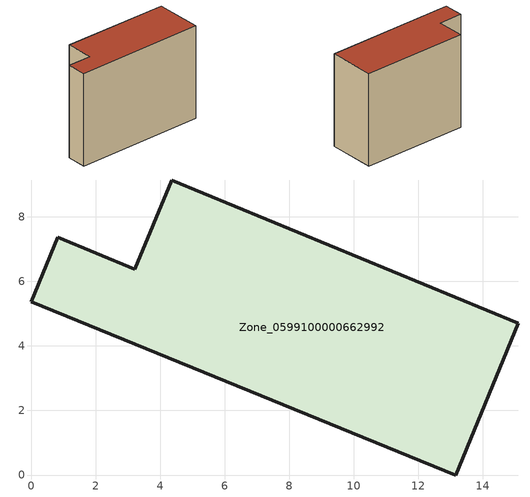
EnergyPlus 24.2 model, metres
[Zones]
Zone_0599100000662992
 floor ground (C_G): 13.16,0 0,5.37 0.83,7.37 3.21,6.37 4.37,9.14 15.1,4.71 z0
 wall outside (C_F): 0,5.37 13.16,0 15.1,4.71 4.37,9.14 3.21,6.37 0.83,7.37 0,5.37 z0:10.18
 roof outside (C_R): 0.83,7.37 0,5.37 13.16,0 15.1,4.71 4.37,9.14 3.21,6.37 z10.18
[BUILDING]
Pand.0599100000662992: North Axis=0; Terrain=City; Loads Convergence Tolerance Value=0.04; Temperature Convergence Tolerance Value=0.4; Solar Distribution=FullExterior; Maximum Number of Warmup Days=25; Minimum Number of Warmup Days=1
[Site:Location]
Rotterdam.The.Hague.AP_ZH_NLD Design_Conditions: Latitude=51.96; Longitude=4.45; Time Zone=1; Elevation=-4.5
[SITE:GROUNDTEMPERATURE:BUILDINGSURFACE]
18, 18, 18, 18, 18, 18, 18, 18, 18, 18, 18, 18
[MATERIAL] Thermal Absorptance=0.9; Solar Absorptance=0.7; Visible Absorptance=0.7
Name | Roughness | Thickness | Conductivity | Density | Specific Heat
G.TI.1946 | MediumSmooth | 0.15 | 1 | 540 | 1210
F.TI.1946 | Rough | 0.3 | 0.857143 | 1920 | 840
R.TI.1946 | MediumRough | 0.2 | 0.1 | 1500 | 1000
[CONSTRUCTION]
C_G: G.TI.1946
C_F: F.TI.1946
C_R: R.TI.1946
[ZONE]
Zone_0599100000662992: Type=1; Multiplier=1; Ceiling Height=Autocalculate; Volume=Autocalculate; Floor Area=autocalculate; Part of Total Floor Area=Yes
[ZONEINFILTRATION:DESIGNFLOWRATE]
Infil_Zone_0599100000662992: Zone or ZoneList or Space or SpaceList=Zone_0599100000662992; Schedule=AlwaysOn; Design Flow Rate Calculation Method=Flow/Area; Flow Rate per Floor Area=0.003; Constant Term Coefficient=1; Temperature Term Coefficient=0; Velocity Term Coefficient=0; Velocity Squared Term Coefficient=0
[HVACTEMPLATE:ZONE:IDEALLOADSAIRSYSTEM]
Zone_0599100000662992: Maximum Heating Supply Air Temperature=50; Minimum Cooling Supply Air Temperature=13; Maximum Heating Supply Air Humidity Ratio=0.0156; Minimum Cooling Supply Air Humidity Ratio=0.0077; Heating Limit=NoLimit; Cooling Limit=NoLimit; Dehumidification Control Type=ConstantSensibleHeatRatio; Cooling Sensible Heat Ratio=0.7; Dehumidification Setpoint=60; Humidification Control Type=None; Humidification Setpoint=30; Outdoor Air Method=None; Outdoor Air Flow Rate per Person=0.00944; Outdoor Air Flow Rate per Zone Floor Area=0; Outdoor Air Flow Rate per Zone=0; Demand Controlled Ventilation Type=None; Outdoor Air Economizer Type=NoEconomizer; Heat Recovery Type=None; Sensible Heat Recovery Effectiveness=0.7; Latent Heat Recovery Effectiveness=0.65
[ZONECONTROL:THERMOSTAT]
ThermostatControl_Zone_0599100000662992: Zone or ZoneList=Zone_0599100000662992; Control Type Schedule=DualSetpointControlType; Control 1=Thermostat_Zone_0599100000662992; Temperature Difference Between Cutout And Setpoint=0
[THERMOSTATSETPOINT:DUALSETPOINT]
Thermostat_Zone_0599100000662992: Heating Setpoint Temperature Schedule=HeatingSetpoint_Zone_0599100000662992; Cooling Setpoint Temperature Schedule=CoolingSetpoint_Zone_0599100000662992
[SCHEDULE:COMPACT]
HeatingSetpoint_Zone_0599100000662992: Through: 12/31, For: AllDays, Until: 24:00, 21
CoolingSetpoint_Zone_0599100000662992: Through: 12/31, For: AllDays, Until: 24:00, 24
DualSetpointControlType: Through: 12/31, For: AllDays, Until: 24:00, 4
AlwaysOn: Through: 12/31, For: AllDays, Until: 24:00, 1
